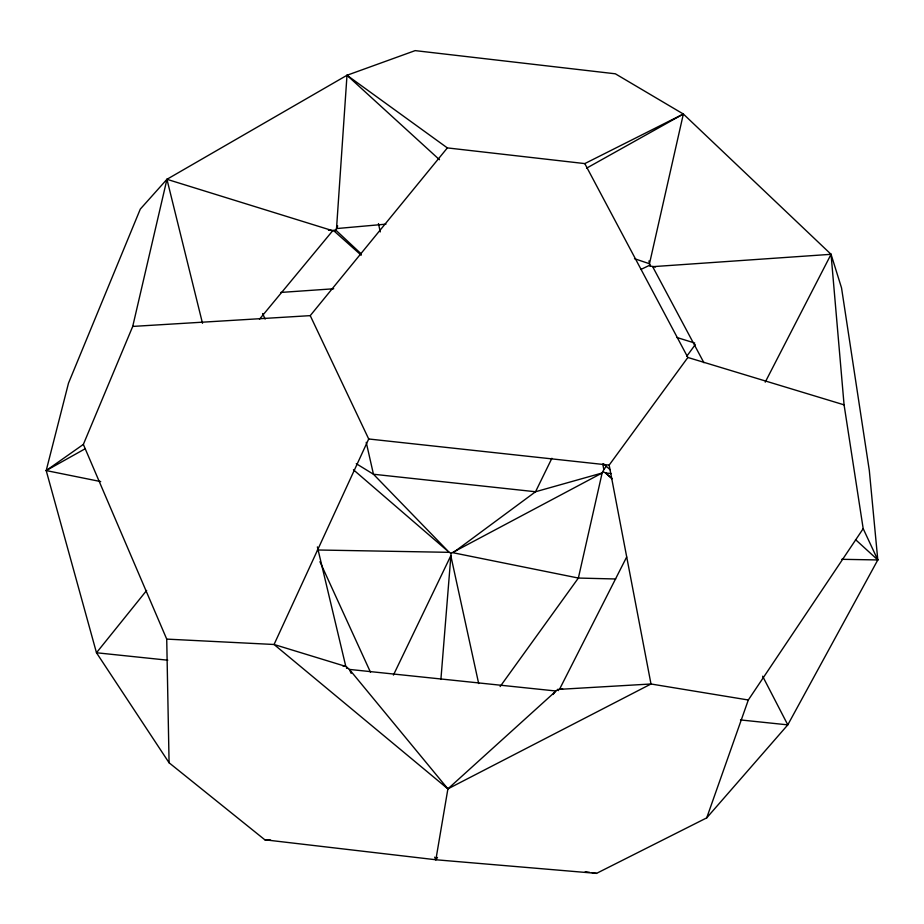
<?xml version="1.0" encoding="UTF-8"?>
<svg xmlns="http://www.w3.org/2000/svg" width="924" height="924" viewBox="0 0 924 924"><rect width="100%" height="100%" fill="white"/><g stroke="black" fill="none" stroke-linecap="round" stroke-linejoin="round"><path stroke-width="1.39" d="M655.509 266.99L650.034 265.985L649.48 263.744L683.356 114.022L584.8 163.594L447.355 147.909L346.997 75.271L166.944 179.302L140.298 209.101L68.492 383.183L46.2 470.57L96.477 652.76L169.08 762.774L264.83 839.789L435.851 859.759L596.534 873.376L706.721 817.867L787.791 724.866L877.8 559.944L869.322 470.547L841.533 287.895L831.057 254.308L683.356 114.022L615.361 73.805L415.153 50.624L346.997 75.271L336.521 228.575L335.366 230.63L328.436 230.249M440.898 679.44L451.085 553.303L602.136 472.996L603.834 469.577L602.76 463.952M434.661 857.16L435.851 859.759L447.897 788.877L557.761 689.443L650.993 683.991L748.313 699.999L863.189 528.655L844.074 404.851L831.057 254.308L652.644 266.666L703.915 362.728M650.034 265.985L650.23 264.98L641.129 269.346M100.704 481.577L46.2 470.57L83.356 444.409L132.721 326.426L166.944 179.302L332.709 230.723L259.482 319.207M706.721 817.867L748.313 699.999M337.687 225.93L336.521 228.575L385.955 224.162M447.355 147.909L310.233 315.638L368.699 438.981L274.058 644.49L166.724 639.108L83.356 444.409M393.416 675.086L450.82 555.728L478.667 683.529M551.894 458.281L535.527 491.753L453.06 552.748L578.366 578.054L615.684 578.99M626.668 556.999L559.771 688.796L562.647 688.969M765.222 382.155L831.057 254.308M435.851 859.759L437.514 857.414M553.106 694.478L555.601 690.967L349.387 669.415L345.807 666.435L274.058 644.49L447.897 788.877L650.993 683.991L609.159 465.107L687.872 357.473L584.8 163.594M500.138 686.567L578.366 578.054L602.136 472.996L535.527 491.753L373.458 474.243L356.271 463.686M603.834 469.577L606.387 466.089M686.798 356.19L695.264 344.617M146.639 590.459L96.477 652.76L167.775 660.198M346.512 668.329L347.459 667.463M46.2 470.57L85.124 448.787M586.578 168.168L683.356 114.022M280.781 292.434L333.703 288.773M132.721 326.426L310.233 315.638M317.429 549.988L449.191 552.333L451.085 553.303M841.729 559.309L877.8 559.944L863.189 528.655M264.83 839.789L270.582 840.043M740.505 719.935L787.791 724.866L762.623 676.206M368.699 438.981L609.159 465.107M611.261 473.585L605.566 472.973L603.337 471.841M585.262 871.702L589.489 872.325M592.261 872.741L596.534 873.376M342.966 665.996L345.807 666.435L317.382 546.904M687.872 357.473L844.074 404.851M676.842 337.479L694.733 343.035M634.488 258.697L649.48 263.744L648.971 260.915M353.442 469.785L449.191 552.333L373.458 474.243L366.227 442.342M611.977 478.528L605.566 472.973L611.988 478.701M603.603 463.906L610.175 469.773M333.356 230.376L361.203 255.197M346.997 75.271L439.478 159.713M855.52 539.604L877.8 559.944M361.238 253.915L335.204 229.568L335.366 230.63M447.897 788.877L349.387 669.415L351.178 673.353M557.761 689.443L558.535 690.609M262.589 313.548L265.153 319.057M319.947 561.711L370.512 672.291M166.944 179.302L202.506 323.308M378.459 223.585L380.272 231.912M166.724 639.108L169.08 762.774"/></g></svg>
